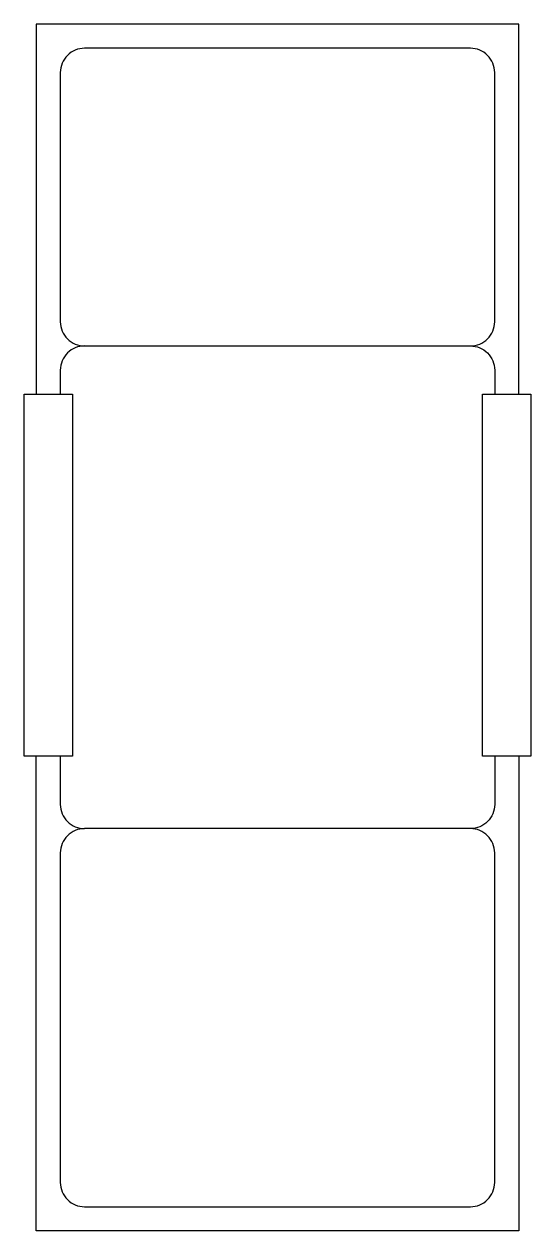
# Model space of a CAD drawing. Extents: x 10.55 to 11.18, y 32.52 to 34.02.
import ezdxf

# ---------------------------------------------------------------- set-up
doc = ezdxf.new("R2010")
doc.units = 0
doc.header["$MEASUREMENT"] = 0
doc.layers.add('A-MOBILIA', color=2, linetype='CONTINUOUS')

msp = doc.modelspace()

# ---------------------------------------------------------------- linework, layer by layer
at = {"layer": 'A-MOBILIA'}
for points in [[(11.1656, 33.5582), (11.1656, 34.018), (10.5656, 34.018), (10.5656, 33.5582)], [(11.1656, 33.1082), (11.1656, 32.518), (10.5656, 32.518), (10.5656, 33.1082)]]:
    msp.add_lwpolyline(points, dxfattribs=at)
for points in [[(11.1356, 33.648), (11.1356, 33.958, 0.414214), (11.1056, 33.988), (10.6256, 33.988, 0.414214), (10.5956, 33.958), (10.5956, 33.648, 0.414214), (10.6256, 33.618), (11.1056, 33.618, 0.414214)], [(10.5956, 32.578, 0.414214), (10.6256, 32.548), (11.1056, 32.548, 0.414214), (11.1356, 32.578), (11.1356, 32.988, 0.414214), (11.1056, 33.018), (10.6256, 33.018, 0.414214), (10.5956, 32.988)]]:
    msp.add_lwpolyline(points, format="xyb", close=True, dxfattribs=at)
for points in [[(10.6256, 33.618, 0.414214), (10.5956, 33.588), (10.5956, 33.5582)], [(11.1056, 33.618, -0.414214), (11.1356, 33.588), (11.1356, 33.5582)], [(10.5956, 33.1082), (10.5956, 33.048, 0.414214), (10.6256, 33.018)], [(11.1356, 33.1082), (11.1356, 33.048, -0.414214), (11.1056, 33.018)]]:
    msp.add_lwpolyline(points, format="xyb", dxfattribs=at)
for points in [[(10.5506, 33.5582), (10.6106, 33.5582), (10.6106, 33.1082), (10.5506, 33.1082)], [(11.1206, 33.5582), (11.1806, 33.5582), (11.1806, 33.1082), (11.1206, 33.1082)]]:
    msp.add_lwpolyline(points, close=True, dxfattribs=at)

doc.saveas('drawing.dxf')
